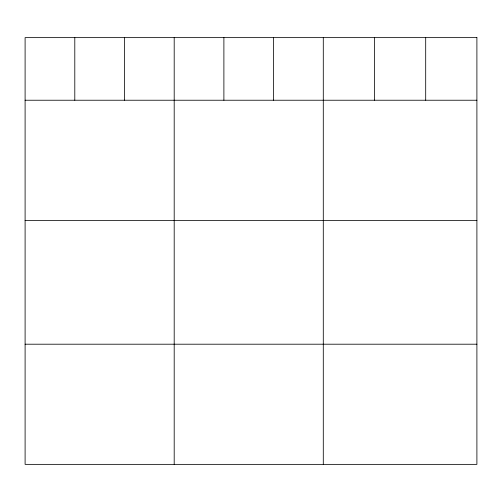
<?xml version="1.0" encoding="UTF-8"?>
<svg xmlns="http://www.w3.org/2000/svg" width="502" height="502" viewBox="0 0 502 502"><rect width="100%" height="100%" fill="white"/><g stroke="black" fill="none" stroke-linecap="round" stroke-linejoin="round"><path stroke-width="0.75" d="M25.1 100.231L476.9 100.231M25.1 220.397L476.9 220.397M25.1 344.203L476.9 344.203M425.696 37.631L425.696 100.231M374.492 37.631L374.492 100.231M323.288 37.631L323.288 464.369M273.59 37.631L273.59 100.231M223.892 37.631L223.892 100.231M174.194 37.631L174.194 464.369M124.496 37.631L124.496 100.231M74.798 37.631L74.798 100.231M476.9 37.631L25.1 37.631L25.1 464.369L476.9 464.369L476.9 37.631"/></g></svg>
